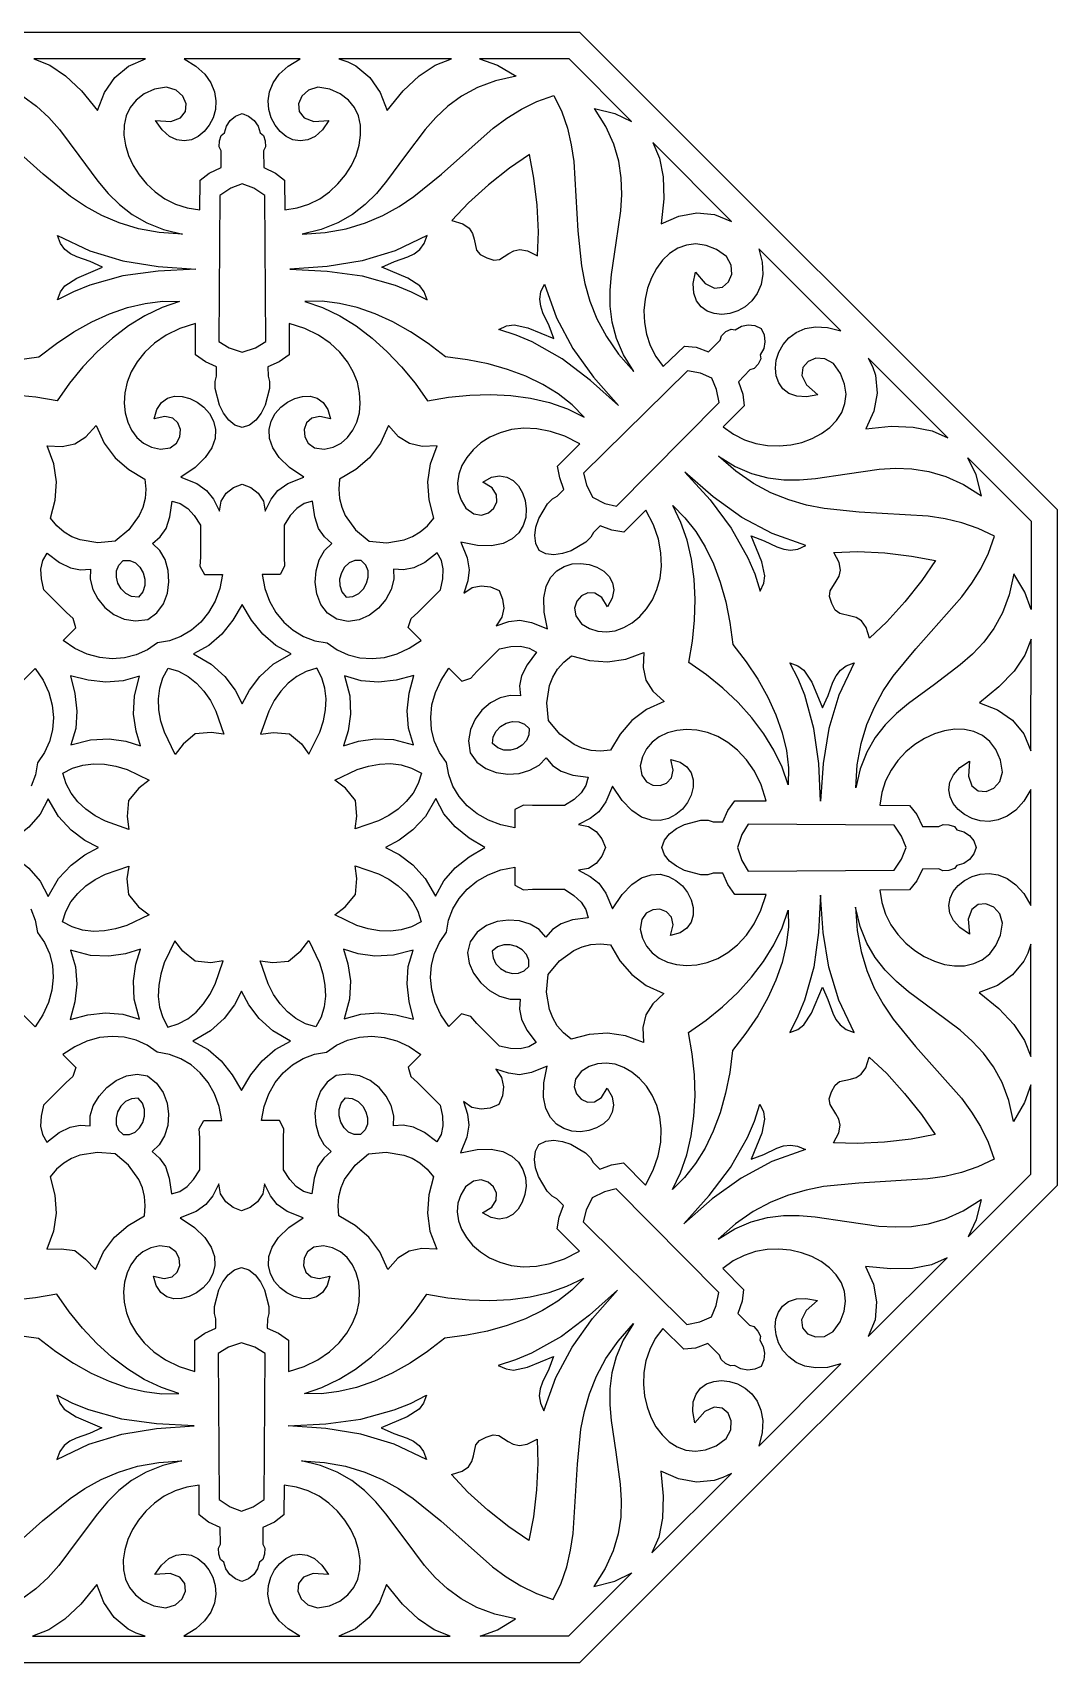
# Model space of a CAD drawing. Extents: x -535 to 535, y -535 to 535.
# Drawn here: x -39.8 to 155, y -155 to 155 of the extents above; entities that cross this region are included whole.
import ezdxf

# ---------------------------------------------------------------- set-up
doc = ezdxf.new("R2010")
doc.units = 0
doc.layers.add('LAYER_1', color=18, linetype='CONTINUOUS')
doc.layers.add('LAYER_2', color=150, linetype='CONTINUOUS')

msp = doc.modelspace()

# ---------------------------------------------------------------- linework, layer by layer
at = {"layer": 'LAYER_1'}
for points in [[(-39.58, 150), (-36.54, 148.81), (-33.53, 146.78), (-30.52, 143.91), (-27.47, 140.2), (-26.14, 143.6), (-24.17, 146.46), (-21.58, 148.63), (-18.37, 149.99)], [(-11.02, 149.99), (-8.76, 148.64), (-7.07, 147.12), (-5.9, 145.47), (-5.21, 143.76), (-4.94, 142.04), (-5.05, 140.37), (-5.49, 138.8), (-6.21, 137.38), (-7.17, 136.18), (-8.31, 135.24), (-9.59, 134.63), (-10.97, 134.39), (-12.38, 134.58), (-13.8, 135.26), (-15.16, 136.48), (-16.42, 138.31), (-13.55, 138.1), (-11.69, 138.76), (-10.75, 139.97), (-10.63, 141.46), (-11.25, 142.92), (-12.51, 144.07), (-14.33, 144.6), (-16.61, 144.22), (-18.57, 143.34), (-20.12, 142.17), (-21.26, 140.75), (-22.01, 139.14), (-22.4, 137.38), (-22.44, 135.51), (-22.16, 133.58), (-21.56, 131.64), (-20.68, 129.74), (-19.53, 127.92), (-18.13, 126.22), (-16.49, 124.7), (-14.65, 123.4), (-12.61, 122.37), (-10.39, 121.65), (-8.03, 121.29), (-7.94, 126.91), (-6.21, 128.29), (-3.97, 129.36), (-3.95, 132.49), (-4.34, 133.28), (-4.3, 134.42), (-3.94, 135.44), (-3.34, 135.91), (-2.95, 137.22), (-2.23, 138.3), (-1.22, 139.11), (0.01, 139.6), (1.26, 139.11), (2.3, 138.3), (3.06, 137.22), (3.46, 135.91), (4.06, 135.44), (4.42, 134.42), (4.46, 133.28), (4.07, 132.49), (4.14, 129.36), (6.38, 128.29), (8.11, 126.91), (8.15, 121.29), (10.52, 121.65), (12.73, 122.37), (14.77, 123.4), (16.61, 124.7), (18.25, 126.22), (19.65, 127.92), (20.8, 129.74), (21.68, 131.64), (22.28, 133.58), (22.56, 135.51), (22.52, 137.38), (22.13, 139.14), (21.38, 140.75), (20.24, 142.17), (18.69, 143.34), (16.73, 144.22), (14.45, 144.6), (12.63, 144.07), (11.37, 142.92), (10.75, 141.46), (10.87, 139.97), (11.81, 138.76), (13.67, 138.1), (16.54, 138.31), (15.28, 136.48), (13.91, 135.26), (12.5, 134.58), (11.07, 134.39), (9.69, 134.63), (8.4, 135.24), (7.25, 136.18), (6.29, 137.38), (5.56, 138.8), (5.11, 140.37), (4.99, 142.04), (5.25, 143.76), (5.94, 145.47), (7.1, 147.12), (8.79, 148.64), (11.04, 149.99)], [(59.3, 143.01), (60.77, 139.94), (61.85, 136.82), (62.59, 133.66), (63.08, 130.45), (63.85, 117.32), (64.52, 110.63), (65.18, 107.27), (66.14, 103.91), (67.48, 100.56), (69.28, 97.2), (71.59, 93.86), (74.49, 90.54), (72.52, 93.72), (71.18, 96.84), (70.37, 99.93), (70.01, 102.97), (70, 106), (70.24, 109.01), (71.16, 115.03), (72.02, 121.12), (72.2, 124.21), (72.1, 127.35), (71.62, 130.54), (70.66, 133.8), (69.15, 137.14), (66.98, 140.56), (70.88, 139.59), (74.07, 138.1), (62.19, 149.99), (45.16, 149.99), (48.57, 148.8), (52.13, 146.72), (48.18, 145.83), (44.75, 144.54), (41.76, 142.92), (39.16, 141), (36.87, 138.86), (34.81, 136.54), (31.11, 131.63), (27.49, 126.73), (25.54, 124.42), (23.39, 122.3), (20.98, 120.4), (18.23, 118.79), (15.06, 117.54), (11.42, 116.68), (15.83, 116.98), (19.83, 117.7), (23.46, 118.8), (26.79, 120.23), (29.85, 121.92), (32.69, 123.82), (37.9, 128.07), (47.74, 136.81), (50.35, 138.73), (53.11, 140.44), (56.08, 141.88)], [(18.4, 150), (20.11, 149.43), (21.66, 148.65), (24.28, 146.48), (26.26, 143.62), (27.59, 140.2), (30.64, 143.9), (33.69, 146.78), (36.74, 148.81), (39.8, 149.99)], [(78.09, 134.09), (79.39, 131.1), (80.09, 127.54), (80.18, 123.38), (79.7, 118.6), (83.05, 120.06), (86.46, 120.69), (89.84, 120.38), (93.07, 119.08)], [(46.52, 112.14), (47.86, 111.71), (48.93, 111.84), (50.73, 112.97), (51.68, 113.52), (52.84, 113.77), (54.3, 113.52), (56.19, 112.53), (56.34, 117.08), (56.09, 122.18), (55.5, 127.28), (54.66, 131.8), (50.86, 129.21), (46.83, 126.02), (43.03, 122.6), (39.92, 119.27), (41.96, 118.63), (43.18, 117.78), (43.82, 116.78), (44.11, 115.71), (44.59, 113.64), (45.26, 112.78)], [(0.06, 94.24), (2.54, 95.06), (4.53, 96.24), (4.34, 123.99), (2.25, 125.39), (0.06, 126.26), (-2.13, 125.39), (-4.22, 123.99), (-4.4, 96.24), (-2.42, 95.06)], [(-8.79, 110.02), (-15.95, 109.65), (-22.62, 108.72), (-28.95, 106.98), (-32.04, 105.72), (-35.09, 104.16), (-34.52, 105.69), (-33.68, 106.83), (-31.42, 108.32), (-26.49, 110.37), (-28.85, 111.44), (-31.42, 112.33), (-32.62, 112.94), (-33.68, 113.76), (-34.52, 114.88), (-35.09, 116.4), (-28.95, 113.5), (-22.62, 111.58), (-15.95, 110.48)], [(9.09, 110.03), (16.22, 109.65), (22.83, 108.73), (29.1, 106.98), (32.16, 105.72), (35.22, 104.16), (34.65, 105.69), (33.8, 106.83), (31.54, 108.32), (26.61, 110.37), (28.97, 111.44), (31.54, 112.33), (32.74, 112.94), (33.8, 113.76), (34.65, 114.88), (35.22, 116.4), (29.1, 113.5), (22.83, 111.58), (16.22, 110.48)], [(98.27, 113.88), (98.91, 111.32), (99.02, 109.05), (98.68, 107.06), (97.96, 105.36), (96.93, 103.96), (95.67, 102.86), (94.25, 102.06), (92.74, 101.57), (91.21, 101.39), (89.74, 101.54), (88.4, 102.01), (87.26, 102.81), (86.39, 103.95), (85.88, 105.43), (85.78, 107.26), (86.18, 109.44), (88.06, 107.27), (89.84, 106.41), (91.37, 106.61), (92.5, 107.57), (93.1, 109.04), (93.02, 110.75), (92.11, 112.41), (90.23, 113.76), (88.22, 114.52), (86.3, 114.79), (84.49, 114.59), (82.82, 113.99), (81.29, 113.01), (79.94, 111.72), (78.78, 110.16), (77.83, 108.37), (77.1, 106.4), (76.63, 104.3), (76.42, 102.11), (76.5, 99.88), (76.89, 97.65), (77.6, 95.48), (78.65, 93.41), (80.07, 91.48), (84.11, 95.38), (86.31, 95.14), (88.65, 94.31), (90.88, 96.51), (91.16, 97.34), (91.99, 98.12), (92.97, 98.59), (93.73, 98.49), (94.93, 99.14), (96.21, 99.4), (97.49, 99.26), (98.7, 98.73), (99.24, 97.5), (99.4, 96.2), (99.17, 94.89), (98.53, 93.68), (98.62, 92.93), (98.15, 91.95), (97.38, 91.12), (96.54, 90.84), (94.38, 88.57), (95.21, 86.23), (95.45, 84.03), (91.5, 80.04), (93.43, 78.62), (95.5, 77.56), (97.67, 76.85), (99.9, 76.46), (102.13, 76.38), (104.32, 76.58), (106.42, 77.05), (108.39, 77.78), (110.18, 78.73), (111.75, 79.89), (113.04, 81.24), (114.01, 82.76), (114.62, 84.43), (114.82, 86.24), (114.56, 88.16), (113.79, 90.17), (112.45, 92.05), (110.78, 92.96), (109.08, 93.05), (107.61, 92.45), (106.64, 91.32), (106.45, 89.79), (107.3, 88.01), (109.47, 86.12), (107.29, 85.73), (105.46, 85.83), (103.98, 86.35), (102.83, 87.22), (102.03, 88.37), (101.55, 89.71), (101.4, 91.19), (101.57, 92.72), (102.06, 94.24), (102.85, 95.67), (103.95, 96.93), (105.35, 97.96), (107.05, 98.69), (109.04, 99.03), (111.31, 98.91), (113.86, 98.27)], [(71.56, 84.05), (66.23, 88.85), (60.87, 92.92), (55.16, 96.17), (52.09, 97.46), (48.82, 98.52), (50.3, 99.2), (51.71, 99.41), (54.36, 98.86), (59.3, 96.83), (58.38, 99.25), (57.2, 101.7), (56.78, 102.97), (56.61, 104.3), (56.81, 105.69), (57.48, 107.17), (59.77, 100.77), (62.89, 94.94), (66.82, 89.44)], [(35.25, 84.96), (39.28, 85.65), (43.29, 86.06), (47.24, 86.18), (51.11, 85.98), (54.86, 85.47), (58.45, 84.62), (61.86, 83.43), (65.04, 81.88), (62.75, 84.2), (60.13, 86.26), (57.2, 88.07), (53.98, 89.63), (50.5, 90.93), (46.78, 91.98), (42.84, 92.77), (38.71, 93.31), (35.4, 95.85), (32.06, 98.08), (28.68, 99.98), (25.29, 101.52), (21.91, 102.7), (18.55, 103.5), (15.23, 103.9), (11.98, 103.88), (15.33, 102.72), (18.58, 101.15), (21.72, 99.21), (24.74, 96.91), (27.62, 94.31), (30.34, 91.43), (32.89, 88.3)], [(0.06, 69.13), (1.7, 68.45), (3.09, 67.37), (4.06, 65.89), (4.41, 63.99), (5.56, 66.23), (6.84, 67.89), (8.73, 69.22), (11.73, 70.47), (9.02, 72.29), (7.09, 74.15), (5.86, 75.99), (5.24, 77.79), (5.17, 79.51), (5.55, 81.1), (6.31, 82.52), (7.37, 83.74), (8.64, 84.72), (10.05, 85.42), (11.51, 85.8), (12.94, 85.82), (14.27, 85.44), (15.42, 84.62), (16.29, 83.33), (16.82, 81.52), (14.8, 81.99), (13.28, 81.66), (12.29, 80.75), (11.83, 79.5), (11.92, 78.14), (12.57, 76.9), (13.79, 76.02), (15.6, 75.74), (17.33, 76.15), (18.83, 76.92), (20.09, 78), (21.1, 79.35), (21.84, 80.92), (22.31, 82.66), (22.49, 84.53), (22.37, 86.49), (21.93, 88.48), (21.16, 90.47), (20.05, 92.4), (18.59, 94.24), (16.76, 95.93), (14.56, 97.43), (11.96, 98.7), (8.96, 99.68), (8.96, 93.71), (7.07, 92.4), (4.94, 91.42), (4.95, 89.62), (5.24, 88.62), (5.24, 87.28), (4.42, 84.14), (3.64, 82.62), (2.64, 81.3), (1.44, 80.34), (0.06, 79.87), (-1.33, 80.34), (-2.53, 81.3), (-3.53, 82.62), (-4.3, 84.14), (-5.12, 87.28), (-5.12, 88.62), (-4.83, 89.62), (-4.82, 91.42), (-6.95, 92.4), (-8.84, 93.71), (-8.84, 99.68), (-11.84, 98.7), (-14.44, 97.43), (-16.64, 95.93), (-18.47, 94.24), (-19.93, 92.4), (-21.04, 90.47), (-21.81, 88.48), (-22.24, 86.49), (-22.37, 84.53), (-22.19, 82.66), (-21.72, 80.92), (-20.98, 79.35), (-19.97, 78), (-18.71, 76.92), (-17.2, 76.15), (-15.48, 75.74), (-13.67, 76.02), (-12.44, 76.9), (-11.8, 78.14), (-11.71, 79.5), (-12.17, 80.75), (-13.16, 81.66), (-14.68, 81.99), (-16.7, 81.52), (-16.17, 83.33), (-15.3, 84.62), (-14.15, 85.44), (-12.82, 85.82), (-11.39, 85.8), (-9.92, 85.42), (-8.52, 84.72), (-7.25, 83.74), (-6.19, 82.52), (-5.43, 81.1), (-5.05, 79.51), (-5.12, 77.79), (-5.74, 75.99), (-6.97, 74.15), (-8.9, 72.29), (-11.61, 70.47), (-8.61, 69.22), (-6.72, 67.89), (-5.44, 66.23), (-4.29, 63.99), (-3.94, 65.89), (-2.98, 67.37), (-1.58, 68.45)], [(119.06, 93.07), (119.87, 91.47), (120.41, 89.81), (120.73, 86.43), (120.1, 83), (118.62, 79.64), (123.4, 80.11), (127.58, 79.98), (131.18, 79.26), (134.18, 77.93)], [(66.64, 66.64), (68.97, 65.46), (71.21, 64.9), (90.72, 84.64), (90.23, 87.11), (89.3, 89.27), (87.14, 90.2), (84.67, 90.69), (64.9, 71.21), (65.47, 68.97)], [(-24.08, 58.26), (-27.43, 57.97), (-30.75, 58.5), (-32.33, 59.12), (-33.82, 60), (-35.19, 61.16), (-36.41, 62.63), (-35.52, 66.08), (-35.27, 69.53), (-35.74, 72.97), (-37.02, 76.4), (-34.17, 76.25), (-31.76, 76.81), (-29.65, 78.13), (-27.74, 80.25), (-26.22, 76.91), (-24.12, 74.14), (-21.5, 71.88), (-18.44, 70.07), (-18.26, 68.17), (-18.41, 66.38), (-18.84, 64.7), (-19.52, 63.15), (-21.5, 60.42)], [(24.19, 58.26), (27.53, 57.97), (30.84, 58.51), (32.41, 59.13), (33.89, 60.02), (35.25, 61.18), (36.47, 62.65), (35.58, 66.1), (35.33, 69.54), (35.81, 72.98), (37.09, 76.42), (34.25, 76.27), (31.85, 76.82), (29.77, 78.13), (27.86, 80.25), (26.34, 76.91), (24.24, 74.14), (21.63, 71.88), (18.56, 70.07), (18.38, 68.17), (18.53, 66.38), (18.96, 64.71), (19.63, 63.15), (21.61, 60.43)], [(48.87, 48.9), (49.55, 47.26), (49.78, 45.51), (49.41, 43.78), (48.32, 42.19), (50.71, 42.96), (52.79, 43.22), (55.06, 42.82), (58.07, 41.59), (57.44, 44.79), (57.39, 47.47), (57.83, 49.65), (58.67, 51.35), (59.83, 52.62), (61.22, 53.47), (62.77, 53.94), (64.38, 54.05), (65.97, 53.85), (67.46, 53.35), (68.76, 52.58), (69.79, 51.57), (70.46, 50.37), (70.69, 48.98), (70.39, 47.44), (69.48, 45.79), (68.39, 47.56), (67.08, 48.4), (65.74, 48.46), (64.53, 47.9), (63.63, 46.87), (63.21, 45.54), (63.45, 44.06), (64.53, 42.57), (66.04, 41.64), (67.65, 41.13), (69.31, 41), (70.97, 41.23), (72.61, 41.82), (74.17, 42.72), (75.62, 43.91), (76.92, 45.38), (78.02, 47.1), (78.88, 49.05), (79.47, 51.2), (79.74, 53.53), (79.64, 56.02), (79.15, 58.64), (78.21, 61.37), (76.78, 64.19), (72.56, 59.97), (70.29, 60.38), (68.09, 61.19), (66.82, 59.92), (66.33, 59), (65.38, 58.06), (62.58, 56.42), (60.95, 55.89), (59.31, 55.67), (57.79, 55.84), (56.47, 56.49), (55.83, 57.8), (55.66, 59.33), (55.88, 60.96), (56.41, 62.59), (58.06, 65.39), (59, 66.33), (59.92, 66.83), (61.2, 68.1), (60.39, 70.3), (59.98, 72.56), (64.21, 76.78), (61.39, 78.21), (58.66, 79.15), (56.03, 79.65), (53.55, 79.75), (51.22, 79.48), (49.06, 78.9), (47.12, 78.04), (45.39, 76.94), (43.92, 75.65), (42.72, 74.2), (41.82, 72.64), (41.24, 71), (41, 69.33), (41.12, 67.68), (41.64, 66.07), (42.57, 64.56), (44.05, 63.48), (45.54, 63.23), (46.87, 63.65), (47.89, 64.55), (48.46, 65.76), (48.4, 67.1), (47.56, 68.41), (45.79, 69.51), (47.45, 70.41), (48.98, 70.71), (50.37, 70.47), (51.58, 69.8), (52.58, 68.77), (53.35, 67.47), (53.85, 65.98), (54.05, 64.39), (53.93, 62.78), (53.46, 61.24), (52.61, 59.84), (51.34, 58.69), (49.64, 57.85), (47.46, 57.41), (44.78, 57.47), (41.58, 58.1), (42.81, 55.09), (43.2, 52.81), (42.94, 50.74), (42.17, 48.35), (43.75, 49.44), (45.49, 49.8), (47.24, 49.58)], [(150, 62.09), (149.99, 45.28), (148.79, 48.59), (146.72, 52.04), (145.83, 48.08), (144.54, 44.65), (142.91, 41.67), (140.99, 39.07), (138.85, 36.78), (136.53, 34.72), (131.62, 31.02), (126.72, 27.41), (124.41, 25.46), (122.28, 23.31), (120.38, 20.9), (118.78, 18.15), (117.52, 14.99), (116.66, 11.35), (116.96, 15.75), (117.68, 19.75), (118.79, 23.39), (120.21, 26.71), (121.9, 29.77), (123.81, 32.61), (128.07, 37.81), (136.81, 47.65), (138.73, 50.26), (140.44, 53.02), (141.89, 55.99), (143.02, 59.2), (139.95, 60.68), (136.83, 61.76), (133.66, 62.51), (130.46, 63), (117.32, 63.78), (110.64, 64.47), (107.28, 65.13), (103.92, 66.1), (100.56, 67.44), (97.21, 69.24), (93.88, 71.56), (90.56, 74.46), (93.73, 72.49), (96.85, 71.14), (99.94, 70.33), (102.98, 69.96), (106.01, 69.95), (109.02, 70.19), (115.04, 71.1), (121.13, 71.95), (124.22, 72.13), (127.36, 72.02), (130.56, 71.54), (133.82, 70.58), (137.15, 69.06), (140.57, 66.89), (139.53, 70.88), (137.96, 74.14)], [(84.2, 71.41), (88.97, 66.1), (92.98, 60.77), (96.18, 55.11), (97.46, 52.05), (98.51, 48.78), (99.18, 50.26), (99.39, 51.67), (98.85, 54.32), (96.82, 59.26), (99.24, 58.34), (101.69, 57.16), (102.97, 56.73), (104.3, 56.57), (105.69, 56.76), (107.17, 57.43), (100.79, 59.71), (95.01, 62.79), (89.56, 66.69)], [(-16.06, 38.91), (-17.99, 37.57), (-20.09, 36.62), (-22.33, 36.07), (-24.66, 35.91), (-27.03, 36.15), (-29.41, 36.8), (-31.75, 37.87), (-34, 39.36), (-31.56, 41.8), (-32.1, 43.54), (-33.38, 44.68), (-37.69, 49), (-38.14, 51.11), (-38.21, 52.96), (-37.87, 54.59), (-37.06, 56.01), (-34.69, 54.21), (-32.6, 53.17), (-30.67, 52.79), (-28.78, 52.94), (-28.85, 51.03), (-28.37, 49.1), (-27.42, 47.27), (-26.06, 45.64), (-24.36, 44.32), (-22.39, 43.44), (-20.22, 43.09), (-17.92, 43.39), (-16.18, 44.65), (-14.94, 46.36), (-14.17, 48.37), (-13.88, 50.54), (-14.02, 52.71), (-14.6, 54.75), (-15.59, 56.5), (-16.98, 57.83), (-15.53, 59.06), (-14.44, 60.7), (-13.7, 62.9), (-13.3, 65.85), (-11.72, 65.42), (-10.32, 64.51), (-9.07, 63.15), (-7.89, 61.34), (-7.89, 55.24), (-7.98, 53.53), (-7.14, 51.91), (-3.69, 51.91), (-4.22, 49.27), (-5.12, 46.86), (-6.34, 44.72), (-7.85, 42.87), (-9.62, 41.33), (-11.6, 40.14), (-13.76, 39.33)], [(16.17, 38.91), (18.09, 37.58), (20.19, 36.63), (22.42, 36.08), (24.74, 35.92), (27.1, 36.16), (29.47, 36.82), (31.79, 37.89), (34.04, 39.38), (31.6, 41.82), (32.15, 43.56), (33.43, 44.7), (37.75, 49.02), (38.19, 51.12), (38.27, 52.98), (37.92, 54.6), (37.11, 56.03), (34.75, 54.23), (32.66, 53.19), (30.73, 52.81), (28.83, 52.97), (28.89, 51.04), (28.37, 49.07), (27.36, 47.2), (25.95, 45.53), (24.23, 44.19), (22.28, 43.31), (20.18, 43), (18.03, 43.4), (16.24, 44.58), (14.97, 46.25), (14.21, 48.25), (13.92, 50.44), (14.09, 52.64), (14.7, 54.71), (15.71, 56.49), (17.1, 57.83), (15.66, 59.06), (14.56, 60.7), (13.82, 62.9), (13.42, 65.85), (11.84, 65.42), (10.45, 64.51), (9.19, 63.15), (8.01, 61.34), (8.01, 55.24), (8.11, 53.53), (7.26, 51.91), (3.81, 51.91), (4.34, 49.27), (5.24, 46.86), (6.46, 44.72), (7.97, 42.87), (9.73, 41.34), (11.71, 40.15), (13.87, 39.33)], [(84.94, 35.19), (85.64, 39.22), (86.05, 43.23), (86.17, 47.19), (85.98, 51.07), (85.47, 54.83), (84.62, 58.43), (83.43, 61.84), (81.88, 65.02), (84.2, 62.73), (86.26, 60.1), (88.07, 57.16), (89.63, 53.94), (90.93, 50.44), (91.97, 46.71), (92.76, 42.77), (93.3, 38.64), (95.84, 35.34), (98.06, 31.99), (99.96, 28.61), (101.5, 25.22), (102.68, 21.84), (103.48, 18.48), (103.88, 15.16), (103.85, 11.91), (102.7, 15.26), (101.13, 18.51), (99.19, 21.65), (96.9, 24.68), (94.29, 27.56), (91.41, 30.28), (88.28, 32.83)], [(112.14, 46.43), (111.71, 47.77), (111.84, 48.85), (112.96, 50.65), (113.51, 51.62), (113.77, 52.77), (113.51, 54.24), (112.52, 56.13), (117.07, 56.28), (122.18, 56.02), (127.28, 55.42), (131.8, 54.57), (129.21, 50.77), (126.02, 46.74), (122.59, 42.95), (119.26, 39.84), (118.63, 41.87), (117.77, 43.09), (116.77, 43.73), (115.71, 44.02), (113.64, 44.5), (112.78, 45.17)], [(-19.67, 47.63), (-20.97, 47.76), (-22.08, 48.31), (-22.96, 49.18), (-23.57, 50.26), (-23.88, 51.45), (-23.84, 52.64), (-23.42, 53.72), (-22.56, 54.59), (-21.33, 54.58), (-20.26, 54.12), (-19.4, 53.31), (-18.78, 52.25), (-18.45, 51.05), (-18.46, 49.81), (-18.85, 48.64)], [(19.79, 47.63), (21.08, 47.76), (22.19, 48.31), (23.07, 49.18), (23.69, 50.26), (23.99, 51.45), (23.96, 52.64), (23.53, 53.72), (22.67, 54.59), (21.44, 54.59), (20.38, 54.12), (19.51, 53.31), (18.89, 52.25), (18.56, 51.05), (18.57, 49.81), (18.96, 48.64)], [(0.06, 27.34), (1.44, 29.94), (3.37, 32.52), (5.96, 34.89), (9.33, 36.86), (6.44, 38.41), (3.95, 40.58), (1.84, 43.22), (0.06, 46.2), (-1.71, 43.22), (-3.83, 40.58), (-6.31, 38.41), (-9.21, 36.86), (-5.84, 34.89), (-3.25, 32.52), (-1.32, 29.94)], [(38.88, 16.14), (37.55, 18.07), (36.6, 20.17), (36.04, 22.41), (35.88, 24.74), (36.12, 27.12), (36.78, 29.49), (37.85, 31.83), (39.34, 34.08), (41.78, 31.63), (43.52, 32.18), (44.66, 33.46), (48.98, 37.77), (51.09, 38.21), (52.94, 38.29), (54.57, 37.94), (56, 37.13), (54.19, 34.76), (53.15, 32.68), (52.77, 30.75), (52.92, 28.85), (51.01, 28.93), (49.08, 28.45), (47.24, 27.5), (45.61, 26.14), (44.3, 24.44), (43.41, 22.47), (43.06, 20.3), (43.36, 18), (44.62, 16.26), (46.33, 15.01), (48.34, 14.25), (50.51, 13.95), (52.68, 14.1), (54.72, 14.68), (56.48, 15.67), (57.8, 17.05), (59.03, 15.61), (60.67, 14.51), (62.88, 13.77), (65.82, 13.37), (65.39, 11.79), (64.48, 10.4), (63.12, 9.14), (61.31, 7.96), (55.21, 7.97), (53.5, 8.06), (51.88, 7.22), (51.88, 3.76), (49.23, 4.3), (46.83, 5.2), (44.68, 6.42), (42.83, 7.94), (41.3, 9.7), (40.11, 11.68), (39.3, 13.84)], [(149.99, 39.6), (148.81, 36.57), (146.78, 33.56), (143.9, 30.55), (140.18, 27.51), (143.59, 26.17), (146.44, 24.2), (148.61, 21.61), (149.98, 18.4)], [(-8.87, 21.61), (-11.21, 19.68), (-12.71, 17.71), (-14.74, 21.91), (-15.4, 24.05), (-15.78, 26.18), (-15.87, 28.28), (-15.62, 30.32), (-15.03, 32.28), (-14.06, 34.14), (-12.06, 33.51), (-10.26, 32.54), (-8.65, 31.27), (-7.23, 29.72), (-6, 27.94), (-4.96, 25.96), (-3.43, 21.55), (-5.87, 21.89)], [(9.03, 21.59), (11.3, 19.69), (12.74, 17.74), (14.79, 21.93), (15.47, 24.07), (15.88, 26.19), (15.98, 28.28), (15.76, 30.32), (15.18, 32.27), (14.22, 34.12), (12.22, 33.5), (10.41, 32.53), (8.8, 31.26), (7.37, 29.71), (6.13, 27.94), (5.08, 25.96), (3.55, 21.55), (6.01, 21.88)], [(58.24, 24.15), (57.95, 27.5), (58.48, 30.82), (59.1, 32.4), (59.98, 33.89), (61.15, 35.26), (62.61, 36.48), (66.06, 35.59), (69.51, 35.33), (72.95, 35.8), (76.39, 37.09), (76.24, 34.24), (76.8, 31.82), (78.11, 29.71), (80.23, 27.8), (76.89, 26.28), (74.12, 24.18), (71.86, 21.57), (70.05, 18.5), (68.15, 18.33), (66.36, 18.48), (64.68, 18.91), (63.12, 19.59), (60.4, 21.57)], [(110, 8.84), (109.63, 15.99), (108.7, 22.66), (106.97, 29), (105.71, 32.08), (104.15, 35.14), (105.67, 34.57), (106.82, 33.72), (108.31, 31.47), (110.36, 26.54), (111.42, 28.89), (112.32, 31.46), (112.93, 32.66), (113.75, 33.72), (114.87, 34.57), (116.39, 35.14), (113.48, 28.99), (111.56, 22.66), (110.46, 15.99)], [(-19.27, 19.33), (-20.13, 22.15), (-20.6, 25.34), (-20.44, 28.84), (-19.45, 32.62), (-22.59, 31.67), (-25.88, 31.44), (-29.25, 31.82), (-32.61, 32.68), (-31.76, 29.31), (-31.38, 25.95), (-31.6, 22.65), (-32.55, 19.51), (-28.78, 20.51), (-25.27, 20.66), (-22.08, 20.2)], [(19.3, 19.36), (22.12, 20.22), (25.31, 20.68), (28.81, 20.53), (32.59, 19.53), (31.64, 22.68), (31.42, 25.97), (31.8, 29.33), (32.65, 32.69), (29.29, 31.84), (25.92, 31.47), (22.63, 31.69), (19.49, 32.65), (20.48, 28.87), (20.63, 25.36), (20.17, 22.18)], [(47.6, 19.75), (47.73, 21.04), (48.29, 22.15), (49.16, 23.03), (50.24, 23.65), (51.43, 23.96), (52.61, 23.92), (53.7, 23.49), (54.57, 22.63), (54.56, 21.41), (54.09, 20.34), (53.28, 19.47), (52.22, 18.85), (51.02, 18.52), (49.78, 18.53), (48.61, 18.93)], [(69.1, 0.01), (68.42, -1.63), (67.34, -3.02), (65.86, -3.99), (63.96, -4.34), (66.19, -5.49), (67.85, -6.77), (69.18, -8.66), (70.43, -11.66), (72.25, -8.95), (74.11, -7.02), (75.96, -5.79), (77.76, -5.18), (79.47, -5.1), (81.06, -5.49), (82.49, -6.25), (83.71, -7.3), (84.69, -8.57), (85.38, -9.98), (85.76, -11.44), (85.78, -12.88), (85.4, -14.21), (84.58, -15.35), (83.29, -16.23), (81.48, -16.76), (81.95, -14.73), (81.62, -13.22), (80.71, -12.22), (79.46, -11.76), (78.1, -11.85), (76.86, -12.5), (75.98, -13.72), (75.7, -15.53), (76.11, -17.26), (76.88, -18.76), (77.96, -20.02), (79.31, -21.03), (80.87, -21.78), (82.62, -22.25), (84.49, -22.43), (86.45, -22.3), (88.44, -21.86), (90.43, -21.1), (92.36, -19.99), (94.2, -18.53), (95.89, -16.7), (97.39, -14.5), (98.66, -11.9), (99.65, -8.91), (93.68, -8.91), (92.37, -7.01), (91.38, -4.88), (89.58, -4.89), (88.58, -5.18), (87.25, -5.18), (84.11, -4.36), (82.58, -3.58), (81.27, -2.58), (80.31, -1.38), (79.84, 0.01), (80.31, 1.39), (81.27, 2.59), (82.59, 3.59), (84.11, 4.37), (87.25, 5.18), (88.59, 5.18), (89.59, 4.88), (91.39, 4.88), (92.37, 7.01), (93.68, 8.9), (99.66, 8.89), (98.67, 11.89), (97.41, 14.49), (95.91, 16.7), (94.22, 18.52), (92.38, 19.99), (90.45, 21.09), (88.46, 21.86), (86.47, 22.3), (84.51, 22.43), (82.64, 22.25), (80.89, 21.78), (79.33, 21.04), (77.98, 20.03), (76.9, 18.77), (76.12, 17.27), (75.71, 15.54), (76, 13.73), (76.87, 12.51), (78.11, 11.86), (79.47, 11.77), (80.72, 12.23), (81.63, 13.22), (81.97, 14.74), (81.49, 16.76), (83.3, 16.23), (84.59, 15.36), (85.41, 14.21), (85.79, 12.88), (85.77, 11.45), (85.39, 9.98), (84.7, 8.58), (83.71, 7.31), (82.49, 6.25), (81.07, 5.49), (79.48, 5.11), (77.76, 5.19), (75.96, 5.8), (74.12, 7.03), (72.26, 8.96), (70.44, 11.67), (69.19, 8.68), (67.86, 6.79), (66.2, 5.51), (63.96, 4.36), (65.86, 4.01), (67.34, 3.05), (68.42, 1.65)], [(149.97, 11.04), (148.62, 8.79), (147.09, 7.1), (145.45, 5.93), (143.74, 5.24), (142.02, 4.97), (140.35, 5.08), (138.77, 5.52), (137.36, 6.25), (136.16, 7.2), (135.22, 8.35), (134.6, 9.63), (134.37, 11), (134.56, 12.42), (135.24, 13.83), (136.47, 15.19), (138.29, 16.45), (138.08, 13.59), (138.74, 11.72), (139.95, 10.78), (141.44, 10.66), (142.9, 11.28), (144.05, 12.54), (144.58, 14.36), (144.21, 16.64), (143.33, 18.61), (142.16, 20.15), (140.74, 21.29), (139.13, 22.04), (137.36, 22.43), (135.49, 22.48), (133.57, 22.19), (131.63, 21.6), (129.72, 20.72), (127.9, 19.57), (126.21, 18.17), (124.69, 16.53), (123.38, 14.69), (122.35, 12.65), (121.63, 10.44), (121.27, 8.07), (126.89, 7.98), (128.27, 6.25), (129.33, 4.01), (132.47, 3.99), (133.26, 4.38), (134.39, 4.34), (135.42, 3.97), (135.89, 3.37), (137.19, 2.99), (138.28, 2.26), (139.09, 1.26), (139.57, 0.02), (139.09, -1.22), (138.28, -2.26), (137.19, -3.02), (135.88, -3.42), (135.42, -4.02), (134.39, -4.38), (133.25, -4.42), (132.47, -4.03), (129.33, -4.1), (128.27, -6.34), (126.88, -8.07), (121.26, -8.1), (121.62, -10.47), (122.34, -12.68), (123.37, -14.72), (124.67, -16.57), (126.19, -18.2), (127.88, -19.61), (129.7, -20.76), (131.61, -21.64), (133.54, -22.24), (135.47, -22.52), (137.34, -22.48), (139.1, -22.09), (140.72, -21.34), (142.14, -20.2), (143.31, -18.66), (144.19, -16.69), (144.57, -14.41), (144.04, -12.59), (142.89, -11.33), (141.43, -10.71), (139.94, -10.83), (138.73, -11.77), (138.07, -13.63), (138.27, -16.5), (136.45, -15.24), (135.23, -13.88), (134.55, -12.46), (134.36, -11.03), (134.6, -9.65), (135.21, -8.36), (136.15, -7.21), (137.35, -6.25), (138.77, -5.52), (140.34, -5.07), (142.01, -4.96), (143.73, -5.22), (145.44, -5.91), (147.09, -7.07), (148.61, -8.76), (149.96, -11.01)], [(-21.55, 8.93), (-21.84, 5.92), (-21.51, 3.45), (-25.92, 4.99), (-27.89, 6.04), (-29.67, 7.28), (-31.22, 8.71), (-32.49, 10.32), (-33.45, 12.13), (-34.08, 14.12), (-32.22, 15.09), (-30.26, 15.69), (-28.22, 15.93), (-26.12, 15.85), (-23.99, 15.46), (-21.85, 14.81), (-17.65, 12.78), (-19.62, 11.27)], [(21.57, 8.96), (19.65, 11.3), (17.67, 12.81), (21.88, 14.83), (24.02, 15.49), (26.15, 15.87), (28.25, 15.95), (30.29, 15.71), (32.25, 15.12), (34.11, 14.14), (33.48, 12.15), (32.51, 10.35), (31.23, 8.74), (29.69, 7.32), (27.9, 6.09), (25.92, 5.05), (21.51, 3.52), (21.86, 5.96)], [(-27.3, -0.03), (-29.9, 1.35), (-32.48, 3.28), (-34.85, 5.87), (-36.81, 9.24), (-38.37, 6.35), (-40.54, 3.86), (-43.18, 1.75), (-46.17, -0.02), (-43.19, -1.8), (-40.54, -3.91), (-38.37, -6.4), (-36.82, -9.29), (-34.86, -5.92), (-32.48, -3.33), (-29.9, -1.41)], [(27.3, 0.03), (29.9, -1.35), (32.48, -3.28), (34.85, -5.87), (36.81, -9.24), (38.37, -6.35), (40.54, -3.86), (43.18, -1.75), (46.17, 0.02), (43.19, 1.79), (40.54, 3.91), (38.37, 6.4), (36.82, 9.29), (34.86, 5.92), (32.48, 3.33), (29.9, 1.41)], [(94.21, -0.01), (95.03, -2.48), (96.21, -4.47), (123.96, -4.29), (125.36, -2.21), (126.23, -0.02), (125.37, 2.17), (123.96, 4.26), (96.21, 4.46), (95.03, 2.47)], [(-21.57, -8.96), (-19.65, -11.3), (-17.67, -12.81), (-21.88, -14.83), (-24.02, -15.49), (-26.15, -15.87), (-28.25, -15.95), (-30.29, -15.71), (-32.25, -15.12), (-34.11, -14.14), (-33.48, -12.15), (-32.51, -10.35), (-31.23, -8.74), (-29.69, -7.32), (-27.9, -6.09), (-25.92, -5.05), (-21.51, -3.52), (-21.86, -5.96)], [(21.55, -8.93), (21.84, -5.92), (21.51, -3.46), (25.92, -4.99), (27.89, -6.04), (29.67, -7.28), (31.22, -8.71), (32.49, -10.32), (33.45, -12.13), (34.08, -14.13), (32.22, -15.1), (30.26, -15.69), (28.22, -15.93), (26.12, -15.85), (23.99, -15.46), (21.85, -14.81), (17.65, -12.78), (19.62, -11.27)], [(38.85, -16.13), (39.27, -13.82), (40.09, -11.66), (41.28, -9.68), (42.82, -7.91), (44.67, -6.39), (46.82, -5.17), (49.23, -4.27), (51.87, -3.73), (51.87, -7.18), (53.49, -8.03), (55.2, -7.93), (61.31, -7.94), (63.11, -9.11), (64.47, -10.37), (65.38, -11.77), (65.81, -13.35), (62.86, -13.74), (60.65, -14.49), (59.02, -15.58), (57.79, -17.03), (56.48, -15.62), (54.77, -14.6), (52.78, -13.98), (50.65, -13.79), (48.52, -14.06), (46.5, -14.83), (44.73, -16.11), (43.35, -17.95), (42.89, -19.94), (43.16, -21.97), (44.03, -23.93), (45.38, -25.71), (47.06, -27.2), (48.97, -28.29), (50.95, -28.87), (52.88, -28.85), (52.73, -30.74), (53.11, -32.67), (54.15, -34.76), (55.95, -37.12), (54.53, -37.94), (52.9, -38.28), (51.05, -38.21), (48.94, -37.76), (44.62, -33.45), (43.48, -32.17), (41.74, -31.62), (39.3, -34.06), (37.81, -31.81), (36.74, -29.48), (36.09, -27.1), (35.85, -24.72), (36.01, -22.4), (36.57, -20.16), (37.52, -18.05)], [(110, -9.04), (109.61, -16.17), (108.69, -22.78), (106.94, -29.04), (105.68, -32.11), (104.12, -35.16), (105.64, -34.59), (106.79, -33.74), (108.28, -31.49), (110.33, -26.56), (111.39, -28.92), (112.29, -31.49), (112.89, -32.69), (113.71, -33.75), (114.84, -34.59), (116.35, -35.16), (113.46, -29.05), (111.54, -22.78), (110.45, -16.17)], [(84.9, -35.21), (88.24, -32.85), (91.37, -30.3), (94.26, -27.58), (96.87, -24.69), (99.16, -21.67), (101.11, -18.53), (102.68, -15.27), (103.84, -11.92), (103.86, -15.18), (103.46, -18.49), (102.66, -21.85), (101.48, -25.23), (99.93, -28.62), (98.03, -32), (95.8, -35.34), (93.26, -38.64), (92.72, -42.78), (91.93, -46.72), (90.88, -50.45), (89.57, -53.95), (88.02, -57.18), (86.2, -60.12), (84.14, -62.75), (81.82, -65.03), (83.37, -61.85), (84.56, -58.44), (85.41, -54.84), (85.92, -51.09), (86.12, -47.21), (86, -43.25), (85.59, -39.24)], [(142.96, -59.26), (139.89, -60.73), (136.77, -61.81), (133.6, -62.56), (130.4, -63.04), (117.26, -63.82), (110.57, -64.5), (107.22, -65.16), (103.86, -66.12), (100.5, -67.47), (97.15, -69.26), (93.81, -71.58), (90.49, -74.48), (93.66, -72.51), (96.79, -71.17), (99.87, -70.36), (102.92, -69.99), (105.94, -69.98), (108.95, -70.23), (114.98, -71.14), (121.06, -72), (124.16, -72.18), (127.29, -72.07), (130.49, -71.59), (133.75, -70.63), (137.09, -69.11), (140.51, -66.94), (139.54, -70.84), (138.05, -74.04), (149.94, -62.15), (149.95, -45.12), (148.75, -48.53), (146.67, -52.1), (145.78, -48.14), (144.5, -44.71), (142.87, -41.72), (140.96, -39.12), (138.81, -36.83), (136.5, -34.77), (131.59, -31.07), (126.69, -27.45), (124.39, -25.49), (122.26, -23.34), (120.36, -20.93), (118.76, -18.18), (117.5, -15.02), (116.65, -11.38), (116.94, -15.78), (117.67, -19.78), (118.76, -23.42), (120.18, -26.74), (121.88, -29.8), (123.78, -32.64), (128.03, -37.85), (136.76, -47.69), (138.68, -50.31), (140.39, -53.07), (141.83, -56.04)], [(-14.1, -34.17), (-12.11, -33.55), (-10.32, -32.57), (-8.72, -31.29), (-7.31, -29.74), (-6.1, -27.95), (-5.07, -25.97), (-3.55, -21.55), (-5.95, -21.91), (-8.9, -21.65), (-11.24, -19.72), (-12.74, -17.74), (-14.78, -21.94), (-15.43, -24.08), (-15.82, -26.21), (-15.9, -28.31), (-15.66, -30.36), (-15.07, -32.32)], [(8.87, -21.61), (11.21, -19.68), (12.71, -17.71), (14.74, -21.91), (15.4, -24.05), (15.78, -26.18), (15.87, -28.28), (15.62, -30.32), (15.03, -32.28), (14.06, -34.14), (12.06, -33.51), (10.26, -32.54), (8.65, -31.27), (7.23, -29.72), (6, -27.94), (4.96, -25.96), (3.43, -21.55), (5.87, -21.89)], [(54.53, -22.63), (54.52, -21.4), (54.06, -20.33), (53.26, -19.45), (52.2, -18.83), (51, -18.49), (49.77, -18.49), (48.59, -18.88), (47.59, -19.7), (47.72, -21), (48.27, -22.11), (49.13, -23), (50.21, -23.62), (51.4, -23.94), (52.58, -23.91), (53.66, -23.48)], [(58.2, -24.15), (60.37, -21.56), (63.1, -19.58), (64.66, -18.89), (66.34, -18.46), (68.13, -18.31), (70.03, -18.49), (71.84, -21.56), (74.1, -24.17), (76.86, -26.27), (80.2, -27.79), (78.08, -29.71), (76.76, -31.82), (76.2, -34.24), (76.34, -37.1), (72.91, -35.81), (69.47, -35.34), (66.02, -35.59), (62.57, -36.48), (61.1, -35.26), (59.94, -33.89), (59.06, -32.4), (58.44, -30.82), (57.91, -27.5)], [(149.97, -18.37), (149.4, -20.07), (148.62, -21.62), (146.45, -24.24), (143.59, -26.22), (140.16, -27.56), (143.87, -30.6), (146.74, -33.65), (148.77, -36.7), (149.95, -39.76)], [(-19.3, -19.36), (-22.12, -20.22), (-25.31, -20.69), (-28.81, -20.53), (-32.59, -19.53), (-31.64, -22.68), (-31.42, -25.97), (-31.8, -29.33), (-32.65, -32.69), (-29.29, -31.84), (-25.92, -31.47), (-22.63, -31.69), (-19.49, -32.65), (-20.48, -28.87), (-20.63, -25.36), (-20.17, -22.18)], [(19.27, -19.33), (20.13, -22.15), (20.6, -25.34), (20.44, -28.84), (19.45, -32.62), (22.59, -31.67), (25.88, -31.44), (29.25, -31.82), (32.61, -32.68), (31.76, -29.31), (31.38, -25.95), (31.61, -22.65), (32.56, -19.51), (28.78, -20.51), (25.27, -20.66), (22.08, -20.2)], [(-0.06, -27.34), (-1.44, -29.94), (-3.37, -32.52), (-5.96, -34.89), (-9.33, -36.86), (-6.43, -38.41), (-3.95, -40.58), (-1.84, -43.22), (-0.06, -46.21), (1.71, -43.22), (3.83, -40.58), (6.31, -38.41), (9.21, -36.86), (5.84, -34.89), (3.25, -32.52), (1.32, -29.94)], [(-17.97, -43.42), (-16.22, -44.82), (-14.98, -46.58), (-14.22, -48.6), (-13.94, -50.73), (-14.11, -52.85), (-14.7, -54.82), (-15.71, -56.53), (-17.1, -57.83), (-15.65, -59.06), (-14.56, -60.7), (-13.82, -62.9), (-13.42, -65.85), (-11.84, -65.42), (-10.45, -64.51), (-9.19, -63.15), (-8.01, -61.34), (-8.01, -55.24), (-8.11, -53.53), (-7.26, -51.91), (-3.81, -51.91), (-4.34, -49.27), (-5.23, -46.87), (-6.44, -44.73), (-7.94, -42.88), (-9.69, -41.35), (-11.65, -40.17), (-13.8, -39.36), (-16.11, -38.94), (-18.03, -37.61), (-20.13, -36.66), (-22.37, -36.1), (-24.7, -35.93), (-27.08, -36.17), (-29.46, -36.82), (-31.79, -37.89), (-34.04, -39.38), (-31.6, -41.82), (-32.15, -43.56), (-33.43, -44.71), (-37.75, -49.02), (-38.19, -51.13), (-38.27, -52.98), (-37.92, -54.61), (-37.11, -56.03), (-34.75, -54.23), (-32.66, -53.19), (-30.73, -52.81), (-28.83, -52.97), (-28.86, -51.05), (-28.26, -49.11), (-27.17, -47.27), (-25.68, -45.63), (-23.9, -44.31), (-21.95, -43.43), (-19.94, -43.09)], [(16.06, -38.91), (17.99, -37.58), (20.09, -36.63), (22.33, -36.07), (24.66, -35.91), (27.04, -36.15), (29.41, -36.8), (31.75, -37.87), (34, -39.36), (31.56, -41.8), (32.1, -43.54), (33.38, -44.69), (37.69, -49), (38.14, -51.11), (38.21, -52.96), (37.87, -54.59), (37.06, -56.01), (34.69, -54.21), (32.6, -53.17), (30.67, -52.79), (28.78, -52.94), (28.85, -51.03), (28.38, -49.1), (27.42, -47.27), (26.06, -45.64), (24.36, -44.32), (22.39, -43.44), (20.22, -43.09), (17.92, -43.39), (16.18, -44.65), (14.94, -46.36), (14.17, -48.37), (13.88, -50.54), (14.02, -52.71), (14.6, -54.75), (15.59, -56.51), (16.98, -57.83), (15.53, -59.06), (14.44, -60.7), (13.7, -62.9), (13.3, -65.85), (11.72, -65.42), (10.32, -64.51), (9.07, -63.15), (7.89, -61.34), (7.89, -55.24), (7.98, -53.53), (7.14, -51.91), (3.69, -51.91), (4.22, -49.27), (5.12, -46.86), (6.34, -44.72), (7.85, -42.87), (9.62, -41.33), (11.6, -40.14), (13.76, -39.33)], [(112.09, -46.46), (112.73, -45.2), (113.59, -44.54), (115.66, -44.05), (116.73, -43.76), (117.73, -43.13), (118.58, -41.91), (119.22, -39.87), (122.55, -42.98), (125.97, -46.78), (129.16, -50.81), (131.75, -54.61), (127.23, -55.46), (122.13, -56.06), (117.02, -56.32), (112.47, -56.17), (113.46, -54.28), (113.71, -52.81), (113.46, -51.65), (112.91, -50.69), (111.79, -48.88), (111.65, -47.81)], [(48.82, -48.89), (47.19, -49.56), (45.44, -49.79), (43.7, -49.43), (42.11, -48.33), (42.88, -50.73), (43.15, -52.8), (42.75, -55.08), (41.52, -58.08), (44.72, -57.46), (47.4, -57.4), (49.58, -57.84), (51.28, -58.68), (52.55, -59.84), (53.4, -61.23), (53.87, -62.78), (53.99, -64.39), (53.78, -65.98), (53.28, -67.47), (52.51, -68.77), (51.51, -69.8), (50.3, -70.47), (48.92, -70.7), (47.38, -70.4), (45.73, -69.5), (47.5, -68.4), (48.33, -67.09), (48.39, -65.75), (47.83, -64.54), (46.81, -63.64), (45.47, -63.22), (43.99, -63.47), (42.51, -64.54), (41.58, -66.06), (41.06, -67.66), (40.93, -69.32), (41.17, -70.99), (41.75, -72.62), (42.65, -74.19), (43.85, -75.64), (45.32, -76.93), (47.04, -78.03), (48.99, -78.89), (51.14, -79.48), (53.47, -79.74), (55.96, -79.65), (58.58, -79.15), (61.32, -78.21), (64.13, -76.79), (59.91, -72.56), (60.32, -70.3), (61.13, -68.1), (59.85, -66.83), (58.94, -66.33), (57.99, -65.39), (56.35, -62.59), (55.82, -60.96), (55.6, -59.32), (55.78, -57.79), (56.42, -56.48), (57.73, -55.84), (59.26, -55.67), (60.9, -55.89), (62.52, -56.42), (65.32, -58.06), (66.27, -59.01), (66.77, -59.92), (68.03, -61.2), (70.23, -60.39), (72.5, -59.98), (76.72, -64.2), (78.15, -61.38), (79.09, -58.65), (79.59, -56.03), (79.68, -53.54), (79.42, -51.21), (78.83, -49.06), (77.97, -47.12), (76.87, -45.39), (75.58, -43.92), (74.13, -42.73), (72.56, -41.82), (70.93, -41.24), (69.26, -41), (67.6, -41.13), (66, -41.65), (64.48, -42.58), (63.41, -44.06), (63.16, -45.54), (63.58, -46.88), (64.48, -47.9), (65.69, -48.46), (67.03, -48.4), (68.34, -47.57), (69.43, -45.8), (70.34, -47.45), (70.64, -48.99), (70.4, -50.37), (69.73, -51.58), (68.7, -52.58), (67.4, -53.35), (65.91, -53.85), (64.32, -54.06), (62.71, -53.94), (61.17, -53.47), (59.77, -52.62), (58.62, -51.35), (57.78, -49.64), (57.34, -47.47), (57.39, -44.79), (58.02, -41.59), (55.02, -42.82), (52.74, -43.22), (50.66, -42.95), (48.27, -42.18), (49.36, -43.77), (49.73, -45.5), (49.5, -47.25)], [(-22.61, -54.62), (-21.39, -54.61), (-20.32, -54.15), (-19.45, -53.34), (-18.83, -52.28), (-18.5, -51.08), (-18.51, -49.84), (-18.9, -48.66), (-19.72, -47.66), (-21.02, -47.79), (-22.13, -48.34), (-23.01, -49.21), (-23.63, -50.29), (-23.94, -51.48), (-23.9, -52.66), (-23.47, -53.75)], [(19.67, -47.63), (20.97, -47.76), (22.08, -48.31), (22.96, -49.18), (23.57, -50.26), (23.88, -51.45), (23.84, -52.64), (23.42, -53.72), (22.56, -54.59), (21.33, -54.58), (20.26, -54.12), (19.4, -53.31), (18.78, -52.25), (18.45, -51.05), (18.46, -49.81), (18.85, -48.64)], [(84, -71.55), (88.79, -66.22), (92.86, -60.86), (96.1, -55.15), (97.4, -52.08), (98.45, -48.81), (99.13, -50.29), (99.34, -51.7), (98.8, -54.35), (96.76, -59.29), (99.18, -58.37), (101.64, -57.19), (102.91, -56.76), (104.24, -56.6), (105.63, -56.79), (107.11, -57.46), (100.71, -59.75), (94.88, -62.88), (89.38, -66.81)], [(-31.75, -76.64), (-29.72, -78.28), (-27.86, -80.25), (-26.34, -76.91), (-24.24, -74.14), (-21.63, -71.89), (-18.56, -70.07), (-18.38, -68.17), (-18.52, -66.39), (-18.94, -64.71), (-19.61, -63.16), (-21.56, -60.45), (-24.13, -58.29), (-27.49, -57.99), (-30.81, -58.52), (-32.39, -59.14), (-33.88, -60.02), (-35.25, -61.18), (-36.47, -62.65), (-35.58, -66.1), (-35.33, -69.55), (-35.81, -72.99), (-37.09, -76.42), (-34.37, -76.36)], [(24.08, -58.26), (27.43, -57.97), (30.75, -58.5), (32.33, -59.12), (33.82, -60), (35.19, -61.17), (36.41, -62.63), (35.52, -66.08), (35.27, -69.53), (35.74, -72.97), (37.02, -76.4), (34.17, -76.26), (31.76, -76.81), (29.65, -78.13), (27.74, -80.25), (26.22, -76.91), (24.12, -74.14), (21.51, -71.89), (18.44, -70.07), (18.26, -68.17), (18.41, -66.38), (18.84, -64.7), (19.52, -63.15), (21.5, -60.43)], [(-0.06, -69.13), (-1.7, -68.45), (-3.09, -67.37), (-4.06, -65.89), (-4.41, -64), (-5.56, -66.23), (-6.84, -67.89), (-8.73, -69.22), (-11.73, -70.47), (-9.02, -72.29), (-7.09, -74.15), (-5.86, -75.99), (-5.24, -77.79), (-5.17, -79.51), (-5.55, -81.1), (-6.31, -82.52), (-7.37, -83.74), (-8.64, -84.72), (-10.05, -85.42), (-11.51, -85.8), (-12.94, -85.82), (-14.27, -85.44), (-15.42, -84.62), (-16.29, -83.33), (-16.82, -81.52), (-14.8, -81.99), (-13.28, -81.66), (-12.29, -80.75), (-11.83, -79.5), (-11.92, -78.14), (-12.57, -76.9), (-13.79, -76.02), (-15.6, -75.74), (-17.32, -76.15), (-18.83, -76.92), (-20.09, -78), (-21.1, -79.35), (-21.84, -80.92), (-22.31, -82.66), (-22.49, -84.53), (-22.37, -86.49), (-21.93, -88.48), (-21.16, -90.47), (-20.05, -92.4), (-18.59, -94.24), (-16.76, -95.93), (-14.56, -97.43), (-11.96, -98.7), (-8.96, -99.68), (-8.96, -93.71), (-7.07, -92.4), (-4.94, -91.42), (-4.95, -89.62), (-5.24, -88.62), (-5.24, -87.28), (-4.42, -84.14), (-3.64, -82.62), (-2.64, -81.3), (-1.44, -80.34), (-0.06, -79.87), (1.33, -80.34), (2.53, -81.3), (3.53, -82.62), (4.3, -84.14), (5.12, -87.28), (5.12, -88.62), (4.83, -89.62), (4.82, -91.42), (6.95, -92.4), (8.84, -93.71), (8.84, -99.68), (11.84, -98.7), (14.44, -97.43), (16.64, -95.93), (18.47, -94.24), (19.93, -92.4), (21.04, -90.47), (21.81, -88.48), (22.25, -86.49), (22.37, -84.53), (22.19, -82.66), (21.72, -80.92), (20.98, -79.35), (19.97, -78), (18.71, -76.92), (17.2, -76.15), (15.48, -75.74), (13.67, -76.02), (12.45, -76.9), (11.8, -78.14), (11.71, -79.5), (12.17, -80.75), (13.16, -81.66), (14.68, -81.99), (16.7, -81.52), (16.17, -83.33), (15.3, -84.62), (14.15, -85.44), (12.82, -85.82), (11.39, -85.8), (9.92, -85.42), (8.52, -84.72), (7.25, -83.74), (6.19, -82.52), (5.43, -81.1), (5.05, -79.51), (5.12, -77.79), (5.74, -75.99), (6.97, -74.15), (8.9, -72.29), (11.61, -70.47), (8.61, -69.22), (6.72, -67.89), (5.44, -66.23), (4.29, -64), (3.94, -65.89), (2.98, -67.37), (1.58, -68.45)], [(66.57, -66.65), (65.4, -68.98), (64.84, -71.22), (84.59, -90.71), (87.06, -90.22), (89.22, -89.29), (90.15, -87.13), (90.64, -84.66), (71.15, -64.9), (68.91, -65.47)], [(113.84, -98.24), (111.28, -98.88), (109.01, -99), (107.02, -98.66), (105.32, -97.94), (103.92, -96.91), (102.81, -95.65), (102.01, -94.23), (101.52, -92.72), (101.35, -91.19), (101.49, -89.72), (101.96, -88.38), (102.77, -87.24), (103.91, -86.38), (105.39, -85.86), (107.21, -85.76), (109.39, -86.16), (107.22, -88.04), (106.37, -89.82), (106.56, -91.35), (107.53, -92.48), (109, -93.08), (110.7, -93), (112.36, -92.09), (113.71, -90.21), (114.48, -88.2), (114.74, -86.28), (114.54, -84.47), (113.94, -82.79), (112.96, -81.27), (111.67, -79.92), (110.11, -78.76), (108.32, -77.81), (106.35, -77.09), (104.25, -76.61), (102.06, -76.41), (99.83, -76.49), (97.6, -76.87), (95.43, -77.58), (93.35, -78.64), (91.42, -80.06), (95.34, -84.09), (95.09, -86.29), (94.26, -88.63), (96.46, -90.86), (97.3, -91.14), (98.07, -91.97), (98.54, -92.96), (98.45, -93.71), (99.1, -94.91), (99.35, -96.19), (99.22, -97.47), (98.69, -98.69), (97.46, -99.23), (96.15, -99.39), (94.85, -99.16), (93.64, -98.52), (92.89, -98.61), (91.9, -98.14), (91.08, -97.36), (90.79, -96.53), (88.53, -94.36), (86.19, -95.2), (83.99, -95.44), (79.99, -91.49), (78.57, -93.42), (77.51, -95.49), (76.8, -97.67), (76.41, -99.89), (76.33, -102.12), (76.54, -104.31), (77.01, -106.41), (77.74, -108.38), (78.69, -110.17), (79.85, -111.74), (81.2, -113.03), (82.72, -114), (84.4, -114.61), (86.2, -114.8), (88.12, -114.54), (90.14, -113.78), (92.02, -112.43), (92.92, -110.77), (93.01, -109.07), (92.41, -107.59), (91.28, -106.63), (89.75, -106.43), (87.97, -107.29), (86.09, -109.46), (85.69, -107.28), (85.79, -105.45), (86.31, -103.97), (87.18, -102.82), (88.32, -102.01), (89.67, -101.54), (91.15, -101.39), (92.68, -101.56), (94.2, -102.04), (95.63, -102.83), (96.89, -103.93), (97.92, -105.34), (98.65, -107.03), (98.99, -109.02), (98.88, -111.29), (98.24, -113.84)], [(134.04, -78.05), (131.05, -79.36), (127.49, -80.06), (123.33, -80.16), (118.55, -79.68), (120.02, -83.03), (120.64, -86.44), (120.34, -89.81), (119.04, -93.04)], [(35.13, -84.96), (39.16, -85.65), (43.18, -86.06), (47.14, -86.18), (51.02, -85.99), (54.77, -85.47), (58.37, -84.63), (61.78, -83.43), (64.96, -81.89), (62.68, -84.2), (60.05, -86.27), (57.11, -88.08), (53.88, -89.63), (50.39, -90.93), (46.66, -91.98), (42.72, -92.77), (38.59, -93.31), (35.28, -95.85), (31.94, -98.08), (28.56, -99.98), (25.17, -101.52), (21.79, -102.7), (18.43, -103.5), (15.11, -103.9), (11.86, -103.88), (15.2, -102.72), (18.46, -101.15), (21.6, -99.21), (24.62, -96.91), (27.5, -94.31), (30.22, -91.43), (32.77, -88.3)], [(71.36, -84.2), (66.05, -88.97), (60.72, -92.99), (55.06, -96.19), (52, -97.46), (48.73, -98.51), (50.22, -99.19), (51.62, -99.4), (54.27, -98.86), (59.21, -96.82), (58.3, -99.24), (57.11, -101.7), (56.69, -102.97), (56.52, -104.3), (56.72, -105.69), (57.39, -107.17), (59.66, -100.79), (62.74, -95.01), (66.64, -89.56)], [(62.07, -149.99), (45.26, -149.99), (48.56, -148.79), (52.01, -146.72), (48.06, -145.83), (44.62, -144.55), (41.64, -142.92), (39.04, -141), (36.74, -138.86), (34.69, -136.54), (30.99, -131.63), (27.37, -126.73), (25.42, -124.43), (23.27, -122.3), (20.86, -120.4), (18.1, -118.8), (14.94, -117.54), (11.3, -116.69), (15.71, -116.98), (19.7, -117.7), (23.34, -118.8), (26.67, -120.23), (29.73, -121.92), (32.57, -123.83), (37.78, -128.07), (47.62, -136.81), (50.23, -138.73), (52.99, -140.44), (55.96, -141.89), (59.18, -143.01), (60.65, -139.94), (61.73, -136.82), (62.48, -133.66), (62.97, -130.45), (63.75, -117.32), (64.42, -110.63), (65.08, -107.28), (66.05, -103.92), (67.4, -100.56), (69.19, -97.21), (71.51, -93.87), (74.42, -90.55), (72.44, -93.73), (71.1, -96.85), (70.29, -99.93), (69.92, -102.98), (69.9, -106), (70.15, -109.01), (71.06, -115.04), (71.92, -121.12), (72.1, -124.22), (71.99, -127.35), (71.51, -130.55), (70.55, -133.81), (69.03, -137.15), (66.86, -140.57), (70.86, -139.52), (74.11, -137.95)], [(-0.06, -94.24), (-2.54, -95.06), (-4.53, -96.24), (-4.34, -123.99), (-2.25, -125.39), (-0.06, -126.26), (2.13, -125.39), (4.22, -123.99), (4.4, -96.24), (2.42, -95.06)], [(-9.09, -110.03), (-16.22, -109.65), (-22.83, -108.73), (-29.1, -106.98), (-32.16, -105.73), (-35.22, -104.16), (-34.64, -105.69), (-33.8, -106.83), (-31.54, -108.32), (-26.61, -110.38), (-28.97, -111.44), (-31.54, -112.34), (-32.74, -112.94), (-33.8, -113.76), (-34.64, -114.88), (-35.22, -116.4), (-29.1, -113.5), (-22.83, -111.58), (-16.22, -110.49)], [(8.79, -110.02), (15.95, -109.65), (22.62, -108.72), (28.95, -106.98), (32.04, -105.73), (35.1, -104.16), (34.52, -105.69), (33.68, -106.83), (31.42, -108.32), (26.49, -110.38), (28.85, -111.44), (31.42, -112.34), (32.62, -112.94), (33.68, -113.76), (34.52, -114.88), (35.1, -116.4), (28.95, -113.5), (22.62, -111.58), (15.95, -110.48)], [(46.39, -112.15), (47.73, -111.71), (48.8, -111.85), (50.61, -112.97), (51.58, -113.52), (52.73, -113.77), (54.2, -113.51), (56.09, -112.52), (56.24, -117.08), (55.98, -122.18), (55.39, -127.28), (54.54, -131.8), (50.74, -129.21), (46.71, -126.02), (42.91, -122.6), (39.8, -119.27), (41.84, -118.63), (43.05, -117.78), (43.69, -116.78), (43.98, -115.71), (44.46, -113.64), (45.13, -112.79)], [(93.04, -119.04), (91.43, -119.85), (89.78, -120.39), (86.39, -120.71), (82.97, -120.09), (79.6, -118.61), (80.07, -123.39), (79.95, -127.57), (79.23, -131.16), (77.9, -134.16)], [(11.02, -149.99), (8.76, -148.64), (7.07, -147.12), (5.9, -145.47), (5.21, -143.76), (4.94, -142.04), (5.05, -140.37), (5.49, -138.8), (6.21, -137.38), (7.17, -136.18), (8.31, -135.24), (9.59, -134.63), (10.97, -134.39), (12.38, -134.58), (13.8, -135.26), (15.16, -136.49), (16.42, -138.31), (13.55, -138.1), (11.69, -138.76), (10.75, -139.97), (10.63, -141.46), (11.25, -142.92), (12.51, -144.07), (14.33, -144.6), (16.61, -144.23), (18.57, -143.34), (20.12, -142.17), (21.26, -140.75), (22.01, -139.14), (22.4, -137.38), (22.44, -135.51), (22.16, -133.58), (21.56, -131.64), (20.68, -129.74), (19.53, -127.92), (18.13, -126.22), (16.49, -124.7), (14.65, -123.4), (12.61, -122.37), (10.39, -121.65), (8.03, -121.29), (7.94, -126.91), (6.21, -128.3), (3.97, -129.36), (3.95, -132.49), (4.34, -133.28), (4.3, -134.42), (3.94, -135.44), (3.34, -135.91), (2.95, -137.22), (2.23, -138.3), (1.22, -139.12), (-0.01, -139.6), (-1.26, -139.12), (-2.3, -138.3), (-3.06, -137.22), (-3.46, -135.91), (-4.06, -135.44), (-4.42, -134.42), (-4.46, -133.28), (-4.07, -132.49), (-4.14, -129.36), (-6.38, -128.3), (-8.11, -126.91), (-8.15, -121.29), (-10.51, -121.65), (-12.73, -122.37), (-14.77, -123.4), (-16.61, -124.7), (-18.25, -126.22), (-19.65, -127.92), (-20.8, -129.74), (-21.68, -131.64), (-22.28, -133.58), (-22.56, -135.51), (-22.52, -137.38), (-22.13, -139.14), (-21.38, -140.75), (-20.24, -142.17), (-18.69, -143.34), (-16.73, -144.23), (-14.45, -144.6), (-12.63, -144.07), (-11.37, -142.92), (-10.75, -141.46), (-10.87, -139.97), (-11.81, -138.76), (-13.67, -138.1), (-16.54, -138.31), (-15.28, -136.49), (-13.91, -135.26), (-12.5, -134.58), (-11.07, -134.39), (-9.69, -134.63), (-8.4, -135.24), (-7.25, -136.18), (-6.29, -137.38), (-5.56, -138.8), (-5.11, -140.37), (-4.99, -142.04), (-5.25, -143.76), (-5.94, -145.47), (-7.1, -147.12), (-8.79, -148.64), (-11.04, -149.99)], [(-18.4, -150), (-20.11, -149.44), (-21.66, -148.65), (-24.28, -146.48), (-26.26, -143.62), (-27.59, -140.2), (-30.64, -143.91), (-33.69, -146.78), (-36.74, -148.81), (-39.8, -149.99)], [(39.58, -150), (36.54, -148.81), (33.53, -146.79), (30.52, -143.91), (27.47, -140.2), (26.15, -143.6), (24.17, -146.46), (21.58, -148.63), (18.38, -149.99)]]:
    msp.add_lwpolyline(points, close=True, dxfattribs=at)
for points in [[(-41.64, 142.92), (-39.04, 141), (-36.74, 138.86), (-34.69, 136.54), (-30.99, 131.63), (-27.37, 126.73), (-25.42, 124.42), (-23.27, 122.3), (-20.86, 120.4), (-18.1, 118.79), (-14.94, 117.54), (-11.3, 116.68), (-15.71, 116.98), (-19.7, 117.7), (-23.34, 118.8), (-26.67, 120.23), (-29.73, 121.92), (-32.57, 123.82), (-37.78, 128.07), (-47.61, 136.81)], [(-42.72, 92.77), (-38.59, 93.31), (-35.28, 95.85), (-31.94, 98.08), (-28.56, 99.98), (-25.17, 101.52), (-21.79, 102.7), (-18.43, 103.5), (-15.11, 103.9), (-11.86, 103.88), (-15.2, 102.72), (-18.46, 101.15), (-21.6, 99.21), (-24.62, 96.91), (-27.5, 94.31), (-30.22, 91.43), (-32.77, 88.3), (-35.13, 84.96), (-39.16, 85.65), (-43.18, 86.06)], [(-41.74, 31.62), (-39.29, 34.06), (-37.81, 31.81), (-36.74, 29.48), (-36.09, 27.1), (-35.85, 24.72), (-36.01, 22.39), (-36.57, 20.16), (-37.52, 18.05), (-38.85, 16.13), (-39.27, 13.82), (-40.09, 11.66)], [(-40.11, -11.68), (-39.3, -13.84), (-38.88, -16.15), (-37.55, -18.07), (-36.6, -20.17), (-36.04, -22.41), (-35.88, -24.74), (-36.12, -27.12), (-36.78, -29.5), (-37.85, -31.83), (-39.34, -34.08), (-41.78, -31.64)], [(-42.81, -92.78), (-38.67, -93.32), (-35.37, -95.86), (-32.03, -98.09), (-28.66, -99.99), (-25.27, -101.53), (-21.9, -102.71), (-18.54, -103.5), (-15.23, -103.9), (-11.98, -103.88), (-15.32, -102.72), (-18.57, -101.16), (-21.71, -99.21), (-24.72, -96.92), (-27.59, -94.32), (-30.31, -91.44), (-32.85, -88.32), (-35.21, -84.98), (-39.24, -85.67), (-43.25, -86.08)], [(-47.74, -136.81), (-37.9, -128.07), (-32.69, -123.83), (-29.85, -121.92), (-26.79, -120.23), (-23.46, -118.8), (-19.83, -117.7), (-15.83, -116.98), (-11.42, -116.69), (-15.06, -117.54), (-18.23, -118.8), (-20.98, -120.4), (-23.39, -122.3), (-25.54, -124.43), (-27.49, -126.73), (-31.11, -131.63), (-34.81, -136.54), (-36.87, -138.86), (-39.16, -141), (-41.76, -142.92)]]:
    msp.add_lwpolyline(points, dxfattribs=at)
at = {"layer": 'LAYER_2'}
msp.add_lwpolyline([(-155, 64.2), (-155, -64.2), (-64.2, -155), (64.2, -155), (155, -64.2), (155, 64.2), (64.2, 155), (-64.2, 155)], close=True, dxfattribs=at)

doc.saveas('drawing.dxf')
